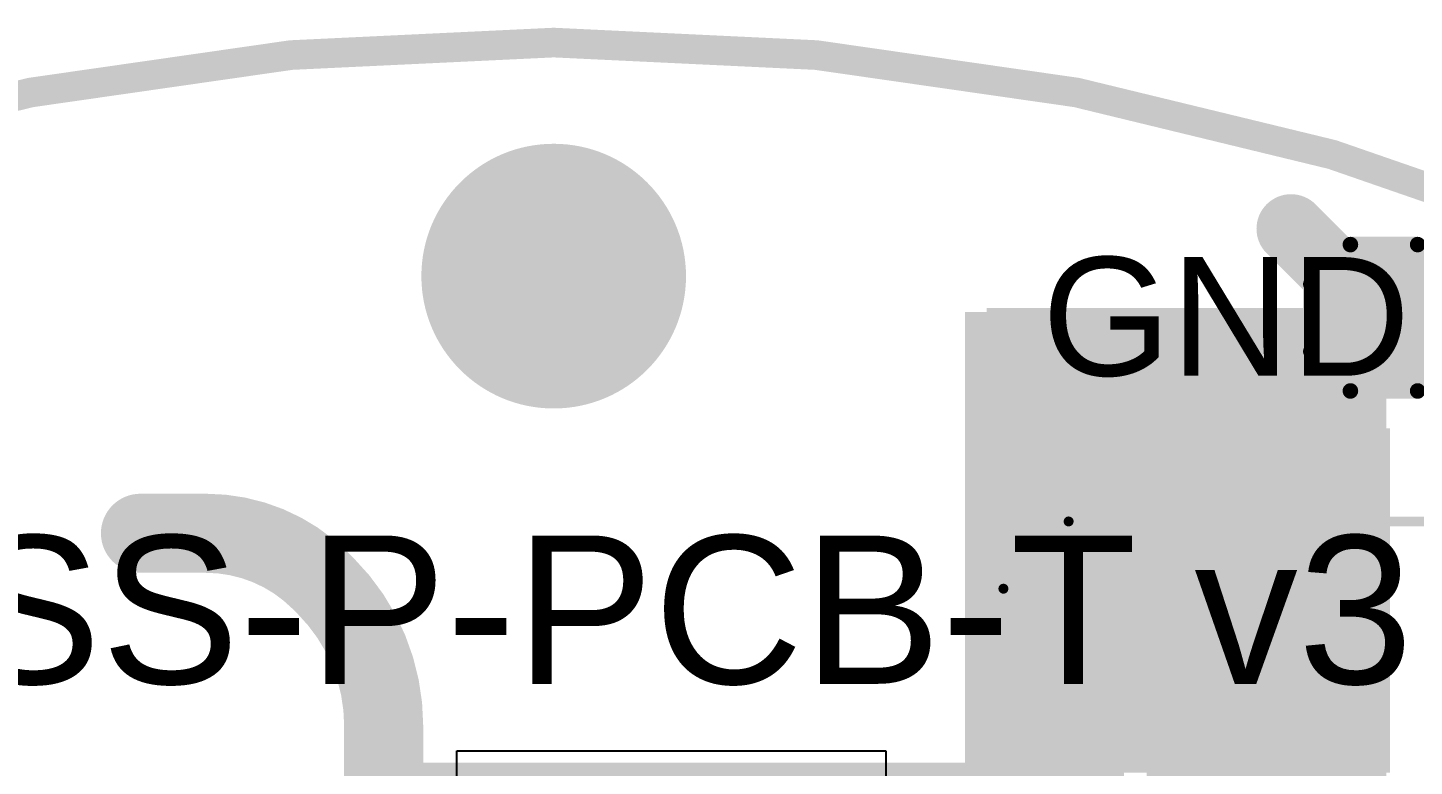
# Model space of a CAD drawing. Header units: millimetres. Extents: x -35.7 to 35.7, y -3.2 to 68.2.
# Drawn here: x -6.76 to 11.06, y 58.7 to 68.19 of the extents above; entities that cross this region are included whole.
import ezdxf

# ---------------------------------------------------------------- set-up
doc = ezdxf.new("R2010")
doc.units = ezdxf.units.MM
for name, color, linetype in [('BottomLayer', 5, 'Continuous'), ('BottomPaste', 16, 'Continuous'), ('BottomSolder', 6, 'Continuous'), ('Mechanical2', 216, 'Continuous'), ('MultiLayer', 9, 'Continuous'), ('PadHoleLayer', 156, 'Continuous'), ('TopLayer', 1, 'Continuous'), ('TopOverlay', 2, 'Continuous'), ('TopPaste', 8, 'Continuous'), ('TopSolder', 216, 'Continuous'), ('ViaHoleLayer', 16, 'Continuous')]:
    doc.layers.add(name, color=color, linetype=linetype)
doc.styles.add('Arial', font='', dxfattribs={"height": 0.2})
doc.styles.get('Arial').set_extended_font_data('Arial')

# ---------------------------------------------------------------- blocks, each defined once
blk = doc.blocks.new('PNLS5020_330_B_59')
at = {"layer": 'BottomLayer'}
for points in [[(-0.75, -2.5), (-2.95, -2.5), (-2.95, 2.5), (-0.75, 2.5)], [(2.95, -2.5), (0.75, -2.5), (0.75, 2.5), (2.95, 2.5)]]:
    blk.add_hatch(color=5, dxfattribs=at).paths.add_polyline_path(points)
at = {"layer": 'BottomPaste'}
for points in [[(-0.75, -2.5), (-2.95, -2.5), (-2.95, 2.5), (-0.75, 2.5)], [(2.95, -2.5), (0.75, -2.5), (0.75, 2.5), (2.95, 2.5)]]:
    blk.add_hatch(color=16, dxfattribs=at).paths.add_polyline_path(points)
at = {"layer": 'BottomSolder'}
for points in [[(-0.695, -2.555), (-3.005, -2.555), (-3.005, 2.555), (-0.695, 2.555)], [(3.005, -2.555), (0.695, -2.555), (0.695, 2.555), (3.005, 2.555)]]:
    blk.add_hatch(color=6, dxfattribs=at).paths.add_polyline_path(points)
blk = doc.blocks.new('SLF12575T_221M1R3_PF_137')
at = {"layer": 'TopLayer'}
for points in [[(-6.85, 1.6), (-4.25, 1.6), (-4.25, -1.6), (-6.85, -1.6)], [(4.25, 1.6), (6.85, 1.6), (6.85, -1.6), (4.25, -1.6)]]:
    blk.add_hatch(color=1, dxfattribs=at).paths.add_polyline_path(points)
at = {"layer": 'TopPaste'}
for points in [[(-6.85, 1.6), (-4.25, 1.6), (-4.25, -1.6), (-6.85, -1.6)], [(4.25, 1.6), (6.85, 1.6), (6.85, -1.6), (4.25, -1.6)]]:
    blk.add_hatch(color=8, dxfattribs=at).paths.add_polyline_path(points)
at = {"layer": 'TopSolder'}
for points in [[(-6.952, 1.702), (-4.148, 1.702), (-4.148, -1.702), (-6.952, -1.702)], [(4.148, 1.702), (6.952, 1.702), (6.952, -1.702), (4.148, -1.702)]]:
    blk.add_hatch(color=216, dxfattribs=at).paths.add_polyline_path(points)
at = {"layer": 'TopOverlay', "const_width": 0.127}
for points in [[(-4.775, 6.325), (-4.775, 4.826)], [(5.512, 6.325), (-4.775, 6.325)], [(6.35, 5.461), (6.35, 2.057)], [(-6.299, 4.826), (-6.299, 2.057)], [(-4.775, 4.826), (-6.299, 4.826)], [(-6.35, -2.057), (-6.35, -5.461)], [(6.35, -2.057), (6.35, -5.461)], [(5.512, -6.325), (-5.512, -6.325)]]:
    blk.add_lwpolyline(points, dxfattribs=at)
at = {"layer": 'TopOverlay'}
for points, const_width in [([(-4.807, 6.325, 1), (-4.743, 6.325, 1)], 0.0635), ([(-4.807, 6.325, 1), (-4.743, 6.325, 1)], 0.0635), ([(5.48, 6.325, 1), (5.544, 6.325, 1)], 0.0635), ([(5.48, 6.325, 1), (5.544, 6.325, 1)], 0.0635), ([(6.318, 5.461, 1), (6.382, 5.461, 1)], 0.0635), ([(6.318, 5.461, 1), (6.382, 5.461, 1)], 0.0635), ([(-6.331, 4.826, 1), (-6.267, 4.826, 1)], 0.0635), ([(-6.331, 4.826, 1), (-6.267, 4.826, 1)], 0.0635), ([(-4.807, 4.826, 1), (-4.743, 4.826, 1)], 0.0635), ([(-4.807, 4.826, 1), (-4.743, 4.826, 1)], 0.0635), ([(-6.331, 2.057, 1), (-6.267, 2.057, 1)], 0.0635), ([(6.318, 2.057, 1), (6.382, 2.057, 1)], 0.0635), ([(-7.056, 1.549, 1), (-7.475, 1.549, 1)], 0.254), ([(-7.539, 1.549, 1), (-7.412, 1.549, 1)], 0.127), ([(-7.12, 1.549, 1), (-6.993, 1.549, 1)], 0.127), ([(-6.382, -2.057, 1), (-6.318, -2.057, 1)], 0.0635), ([(6.318, -2.057, 1), (6.382, -2.057, 1)], 0.0635), ([(-6.382, -5.461, 1), (-6.318, -5.461, 1)], 0.0635), ([(-6.382, -5.461, 1), (-6.318, -5.461, 1)], 0.0635), ([(6.318, -5.461, 1), (6.382, -5.461, 1)], 0.0635), ([(6.318, -5.461, 1), (6.382, -5.461, 1)], 0.0635), ([(-5.544, -6.325, 1), (-5.48, -6.325, 1)], 0.0635), ([(-5.544, -6.325, 1), (-5.48, -6.325, 1)], 0.0635), ([(5.48, -6.325, 1), (5.544, -6.325, 1)], 0.0635), ([(5.48, -6.325, 1), (5.544, -6.325, 1)], 0.0635)]:
    blk.add_lwpolyline(points, format="xyb", close=True, dxfattribs=dict(at, const_width=const_width))
at = {"layer": 'TopOverlay', "const_width": 0.127}
for points in [[(5.512, 6.325, -0.414214), (6.35, 5.461)], [(-5.512, -6.325, -0.414214), (-6.35, -5.461)], [(6.35, -5.461, -0.414214), (5.512, -6.325)]]:
    blk.add_lwpolyline(points, format="xyb", dxfattribs=at)
blk = doc.blocks.new('TEST_POINT_142')
at = {"layer": 'TopLayer'}
blk.add_hatch(color=1, dxfattribs=at).paths.add_polyline_path([(0.381, 0.762), (-0.381, 0.762), (-0.762, 0.381), (-0.762, -0.381), (-0.381, -0.762), (0.381, -0.762), (0.762, -0.381), (0.762, 0.381)])
at = {"layer": 'TopPaste'}
blk.add_hatch(color=8, dxfattribs=at).paths.add_polyline_path([(0.381, 0.762), (-0.381, 0.762), (-0.762, 0.381), (-0.762, -0.381), (-0.381, -0.762), (0.381, -0.762), (0.762, -0.381), (0.762, 0.381)])
at = {"layer": 'TopSolder'}
blk.add_hatch(color=216, dxfattribs=at).paths.add_polyline_path([(0.432, 0.864), (-0.432, 0.864), (-0.864, 0.432), (-0.864, -0.432), (-0.432, -0.864), (0.432, -0.864), (0.864, -0.432), (0.864, 0.432)])
at = {"layer": 'TopOverlay', "const_width": 0.2}
for points in [[(-0.432, 0.94), (-0.94, 0.432)], [(-0.432, 0.94), (0.432, 0.94)], [(-0.432, 0.94), (0.432, 0.94)], [(0.432, 0.94), (0.94, 0.432)], [(-0.94, 0.432), (-0.94, -0.432)], [(0.94, 0.432), (0.94, -0.432)], [(-0.94, -0.432), (-0.432, -0.94)], [(0.94, -0.432), (0.432, -0.94)], [(-0.432, -0.94), (0.432, -0.94)], [(-0.432, -0.94), (0.432, -0.94)]]:
    blk.add_lwpolyline(points, dxfattribs=at)
at = {"layer": 'TopOverlay', "const_width": 0.1}
for points in [[(-0.482, 0.94, 1), (-0.382, 0.94, 1)], [(-0.482, 0.94, 1), (-0.382, 0.94, 1)], [(-0.482, 0.94, 1), (-0.382, 0.94, 1)], [(0.382, 0.94, 1), (0.482, 0.94, 1)], [(0.382, 0.94, 1), (0.482, 0.94, 1)], [(0.382, 0.94, 1), (0.482, 0.94, 1)], [(-0.99, 0.432, 1), (-0.89, 0.432, 1)], [(-0.99, 0.432, 1), (-0.89, 0.432, 1)], [(0.89, 0.432, 1), (0.99, 0.432, 1)], [(0.89, 0.432, 1), (0.99, 0.432, 1)], [(-0.99, -0.432, 1), (-0.89, -0.432, 1)], [(-0.99, -0.432, 1), (-0.89, -0.432, 1)], [(0.89, -0.432, 1), (0.99, -0.432, 1)], [(0.89, -0.432, 1), (0.99, -0.432, 1)], [(-0.482, -0.94, 1), (-0.382, -0.94, 1)], [(-0.482, -0.94, 1), (-0.382, -0.94, 1)], [(-0.482, -0.94, 1), (-0.382, -0.94, 1)], [(0.382, -0.94, 1), (0.482, -0.94, 1)], [(0.382, -0.94, 1), (0.482, -0.94, 1)], [(0.382, -0.94, 1), (0.482, -0.94, 1)]]:
    blk.add_lwpolyline(points, format="xyb", close=True, dxfattribs=at)

msp = doc.modelspace()

# ---------------------------------------------------------------- hatches: boundary and pattern name
at = {"layer": 'BottomLayer'}
h = msp.add_hatch(color=5, dxfattribs=at)
edge = h.paths.add_edge_path()
edge.add_arc((0, 65), 1.5, 0, 360)
h = msp.add_hatch(color=5, dxfattribs=at)
edge = h.paths.add_edge_path()
edge.add_arc((9.474, 65.608), 0.3, 0, 360)
for points in [[(5.563, 58.953), (8.433, 58.953), (8.433, 64.592), (5.563, 64.592)], [(7.62, 55.194), (10.698, 55.194), (10.698, 64.592), (7.62, 64.592)], [(-1.829, 56.845), (7.328, 56.845), (7.328, 58.75), (-1.829, 58.75)]]:
    msp.add_hatch(color=5, dxfattribs=at).paths.add_polyline_path(points)
h = msp.add_hatch(color=5, dxfattribs=at)
edge = h.paths.add_edge_path()
edge.add_arc((5.944, 64.197), 0.3, 0, 360)
h = msp.add_hatch(color=5, dxfattribs=at)
edge = h.paths.add_edge_path()
edge.add_arc((6.604, 64.197), 0.3, 0, 360)
h = msp.add_hatch(color=5, dxfattribs=at)
edge = h.paths.add_edge_path()
edge.add_arc((5.944, 63.579), 0.3, 0, 360)
h = msp.add_hatch(color=5, dxfattribs=at)
edge = h.paths.add_edge_path()
edge.add_arc((6.604, 63.579), 0.3, 0, 360)
h = msp.add_hatch(color=5, dxfattribs=at)
edge = h.paths.add_edge_path()
edge.add_arc((5.944, 62.962), 0.3, 0, 360)
h = msp.add_hatch(color=5, dxfattribs=at)
edge = h.paths.add_edge_path()
edge.add_arc((6.604, 62.962), 0.3, 0, 360)
h = msp.add_hatch(color=5, dxfattribs=at)
edge = h.paths.add_edge_path()
edge.add_arc((7.264, 62.962), 0.3, 0, 360)
h = msp.add_hatch(color=5, dxfattribs=at)
edge = h.paths.add_edge_path()
edge.add_arc((5.944, 62.345), 0.3, 0, 360)
h = msp.add_hatch(color=5, dxfattribs=at)
edge = h.paths.add_edge_path()
edge.add_arc((6.604, 62.345), 0.3, 0, 360)
h = msp.add_hatch(color=5, dxfattribs=at)
edge = h.paths.add_edge_path()
edge.add_arc((7.264, 62.345), 0.3, 0, 360)
h = msp.add_hatch(color=5, dxfattribs=at)
edge = h.paths.add_edge_path()
edge.add_arc((-5.309, 61.697), 0.3, 0, 360)
h = msp.add_hatch(color=5, dxfattribs=at)
edge = h.paths.add_edge_path()
edge.add_arc((5.944, 61.727), 0.3, 0, 360)
h = msp.add_hatch(color=5, dxfattribs=at)
edge = h.paths.add_edge_path()
edge.add_arc((6.604, 61.727), 0.3, 0, 360)
h = msp.add_hatch(color=5, dxfattribs=at)
edge = h.paths.add_edge_path()
edge.add_arc((7.264, 61.727), 0.3, 0, 360)
h = msp.add_hatch(color=5, dxfattribs=at)
edge = h.paths.add_edge_path()
edge.add_arc((5.944, 61.11), 0.3, 0, 360)
h = msp.add_hatch(color=5, dxfattribs=at)
edge = h.paths.add_edge_path()
edge.add_arc((6.604, 61.11), 0.3, 0, 360)
h = msp.add_hatch(color=5, dxfattribs=at)
edge = h.paths.add_edge_path()
edge.add_arc((7.264, 61.11), 0.3, 0, 360)
h = msp.add_hatch(color=5, dxfattribs=at)
edge = h.paths.add_edge_path()
edge.add_arc((5.944, 60.493), 0.3, 0, 360)
h = msp.add_hatch(color=5, dxfattribs=at)
edge = h.paths.add_edge_path()
edge.add_arc((6.604, 60.493), 0.3, 0, 360)
h = msp.add_hatch(color=5, dxfattribs=at)
edge = h.paths.add_edge_path()
edge.add_arc((7.264, 60.493), 0.3, 0, 360)
h = msp.add_hatch(color=5, dxfattribs=at)
edge = h.paths.add_edge_path()
edge.add_arc((5.944, 59.875), 0.3, 0, 360)
h = msp.add_hatch(color=5, dxfattribs=at)
edge = h.paths.add_edge_path()
edge.add_arc((6.604, 59.875), 0.3, 0, 360)
h = msp.add_hatch(color=5, dxfattribs=at)
edge = h.paths.add_edge_path()
edge.add_arc((7.264, 59.875), 0.3, 0, 360)
h = msp.add_hatch(color=5, dxfattribs=at)
edge = h.paths.add_edge_path()
edge.add_arc((7.882, 59.875), 0.3, 0, 360)
h = msp.add_hatch(color=5, dxfattribs=at)
edge = h.paths.add_edge_path()
edge.add_arc((8.499, 59.875), 0.3, 0, 360)
h = msp.add_hatch(color=5, dxfattribs=at)
edge = h.paths.add_edge_path()
edge.add_arc((9.116, 59.875), 0.3, 0, 360)
h = msp.add_hatch(color=5, dxfattribs=at)
edge = h.paths.add_edge_path()
edge.add_arc((9.734, 59.875), 0.3, 0, 360)
h = msp.add_hatch(color=5, dxfattribs=at)
edge = h.paths.add_edge_path()
edge.add_arc((10.351, 59.875), 0.3, 0, 360)
h = msp.add_hatch(color=5, dxfattribs=at)
edge = h.paths.add_edge_path()
edge.add_arc((5.944, 59.258), 0.3, 0, 360)
h = msp.add_hatch(color=5, dxfattribs=at)
edge = h.paths.add_edge_path()
edge.add_arc((6.604, 59.258), 0.3, 0, 360)
h = msp.add_hatch(color=5, dxfattribs=at)
edge = h.paths.add_edge_path()
edge.add_arc((7.264, 59.258), 0.3, 0, 360)
h = msp.add_hatch(color=5, dxfattribs=at)
edge = h.paths.add_edge_path()
edge.add_arc((7.882, 59.258), 0.3, 0, 360)
h = msp.add_hatch(color=5, dxfattribs=at)
edge = h.paths.add_edge_path()
edge.add_arc((8.499, 59.258), 0.3, 0, 360)
h = msp.add_hatch(color=5, dxfattribs=at)
edge = h.paths.add_edge_path()
edge.add_arc((9.116, 59.258), 0.3, 0, 360)
h = msp.add_hatch(color=5, dxfattribs=at)
edge = h.paths.add_edge_path()
edge.add_arc((9.734, 59.258), 0.3, 0, 360)
h = msp.add_hatch(color=5, dxfattribs=at)
edge = h.paths.add_edge_path()
edge.add_arc((10.351, 59.258), 0.3, 0, 360)
at = {"layer": 'BottomSolder'}
h = msp.add_hatch(color=6, dxfattribs=at)
edge = h.paths.add_edge_path()
edge.add_arc((0, 65), 1.602, 0, 360)
h = msp.add_hatch(color=6, dxfattribs=at)
edge = h.paths.add_edge_path()
edge.add_arc((9.474, 65.608), 0.15, 0, 360)
h = msp.add_hatch(color=6, dxfattribs=at)
edge = h.paths.add_edge_path()
edge.add_arc((5.944, 64.197), 0.15, 0, 360)
h = msp.add_hatch(color=6, dxfattribs=at)
edge = h.paths.add_edge_path()
edge.add_arc((6.604, 64.197), 0.15, 0, 360)
h = msp.add_hatch(color=6, dxfattribs=at)
edge = h.paths.add_edge_path()
edge.add_arc((5.944, 63.579), 0.15, 0, 360)
h = msp.add_hatch(color=6, dxfattribs=at)
edge = h.paths.add_edge_path()
edge.add_arc((6.604, 63.579), 0.15, 0, 360)
h = msp.add_hatch(color=6, dxfattribs=at)
edge = h.paths.add_edge_path()
edge.add_arc((5.944, 62.962), 0.15, 0, 360)
h = msp.add_hatch(color=6, dxfattribs=at)
edge = h.paths.add_edge_path()
edge.add_arc((6.604, 62.962), 0.15, 0, 360)
h = msp.add_hatch(color=6, dxfattribs=at)
edge = h.paths.add_edge_path()
edge.add_arc((7.264, 62.962), 0.15, 0, 360)
h = msp.add_hatch(color=6, dxfattribs=at)
edge = h.paths.add_edge_path()
edge.add_arc((5.944, 62.345), 0.15, 0, 360)
h = msp.add_hatch(color=6, dxfattribs=at)
edge = h.paths.add_edge_path()
edge.add_arc((6.604, 62.345), 0.15, 0, 360)
h = msp.add_hatch(color=6, dxfattribs=at)
edge = h.paths.add_edge_path()
edge.add_arc((7.264, 62.345), 0.15, 0, 360)
h = msp.add_hatch(color=6, dxfattribs=at)
edge = h.paths.add_edge_path()
edge.add_arc((-5.309, 61.697), 0.15, 0, 360)
h = msp.add_hatch(color=6, dxfattribs=at)
edge = h.paths.add_edge_path()
edge.add_arc((5.944, 61.727), 0.15, 0, 360)
h = msp.add_hatch(color=6, dxfattribs=at)
edge = h.paths.add_edge_path()
edge.add_arc((6.604, 61.727), 0.15, 0, 360)
h = msp.add_hatch(color=6, dxfattribs=at)
edge = h.paths.add_edge_path()
edge.add_arc((7.264, 61.727), 0.15, 0, 360)
h = msp.add_hatch(color=6, dxfattribs=at)
edge = h.paths.add_edge_path()
edge.add_arc((5.944, 61.11), 0.15, 0, 360)
h = msp.add_hatch(color=6, dxfattribs=at)
edge = h.paths.add_edge_path()
edge.add_arc((6.604, 61.11), 0.15, 0, 360)
h = msp.add_hatch(color=6, dxfattribs=at)
edge = h.paths.add_edge_path()
edge.add_arc((7.264, 61.11), 0.15, 0, 360)
h = msp.add_hatch(color=6, dxfattribs=at)
edge = h.paths.add_edge_path()
edge.add_arc((5.944, 60.493), 0.15, 0, 360)
h = msp.add_hatch(color=6, dxfattribs=at)
edge = h.paths.add_edge_path()
edge.add_arc((6.604, 60.493), 0.15, 0, 360)
h = msp.add_hatch(color=6, dxfattribs=at)
edge = h.paths.add_edge_path()
edge.add_arc((7.264, 60.493), 0.15, 0, 360)
h = msp.add_hatch(color=6, dxfattribs=at)
edge = h.paths.add_edge_path()
edge.add_arc((5.944, 59.875), 0.15, 0, 360)
h = msp.add_hatch(color=6, dxfattribs=at)
edge = h.paths.add_edge_path()
edge.add_arc((6.604, 59.875), 0.15, 0, 360)
h = msp.add_hatch(color=6, dxfattribs=at)
edge = h.paths.add_edge_path()
edge.add_arc((7.264, 59.875), 0.15, 0, 360)
h = msp.add_hatch(color=6, dxfattribs=at)
edge = h.paths.add_edge_path()
edge.add_arc((7.882, 59.875), 0.15, 0, 360)
h = msp.add_hatch(color=6, dxfattribs=at)
edge = h.paths.add_edge_path()
edge.add_arc((8.499, 59.875), 0.15, 0, 360)
h = msp.add_hatch(color=6, dxfattribs=at)
edge = h.paths.add_edge_path()
edge.add_arc((9.116, 59.875), 0.15, 0, 360)
h = msp.add_hatch(color=6, dxfattribs=at)
edge = h.paths.add_edge_path()
edge.add_arc((9.734, 59.875), 0.15, 0, 360)
h = msp.add_hatch(color=6, dxfattribs=at)
edge = h.paths.add_edge_path()
edge.add_arc((10.351, 59.875), 0.15, 0, 360)
h = msp.add_hatch(color=6, dxfattribs=at)
edge = h.paths.add_edge_path()
edge.add_arc((5.944, 59.258), 0.15, 0, 360)
h = msp.add_hatch(color=6, dxfattribs=at)
edge = h.paths.add_edge_path()
edge.add_arc((6.604, 59.258), 0.15, 0, 360)
h = msp.add_hatch(color=6, dxfattribs=at)
edge = h.paths.add_edge_path()
edge.add_arc((7.264, 59.258), 0.15, 0, 360)
h = msp.add_hatch(color=6, dxfattribs=at)
edge = h.paths.add_edge_path()
edge.add_arc((7.882, 59.258), 0.15, 0, 360)
h = msp.add_hatch(color=6, dxfattribs=at)
edge = h.paths.add_edge_path()
edge.add_arc((8.499, 59.258), 0.15, 0, 360)
h = msp.add_hatch(color=6, dxfattribs=at)
edge = h.paths.add_edge_path()
edge.add_arc((9.116, 59.258), 0.15, 0, 360)
h = msp.add_hatch(color=6, dxfattribs=at)
edge = h.paths.add_edge_path()
edge.add_arc((9.734, 59.258), 0.15, 0, 360)
h = msp.add_hatch(color=6, dxfattribs=at)
edge = h.paths.add_edge_path()
edge.add_arc((10.351, 59.258), 0.15, 0, 360)
at = {"layer": 'MultiLayer'}
h = msp.add_hatch(color=9, dxfattribs=at)
edge = h.paths.add_edge_path()
edge.add_arc((0, 65), 1.5, 0, 360)
at = {"layer": 'PadHoleLayer'}
h = msp.add_hatch(color=156, dxfattribs=at)
edge = h.paths.add_edge_path()
edge.add_arc((0, 65), 1.7, 0, 360)
at = {"layer": 'TopLayer'}
h = msp.add_hatch(color=1, dxfattribs=at)
edge = h.paths.add_edge_path()
edge.add_arc((0, 65), 1.5, 0, 360)
h = msp.add_hatch(color=1, dxfattribs=at)
edge = h.paths.add_edge_path()
edge.add_arc((9.474, 65.608), 0.3, 0, 360)
for points in [[(5.283, 58.623), (8.788, 58.623), (8.788, 64.541), (5.283, 64.541)], [(10.744, 58.623), (10.744, 63.043), (6.147, 63.043), (6.147, 58.623)]]:
    msp.add_hatch(color=1, dxfattribs=at).paths.add_polyline_path(points)
h = msp.add_hatch(color=1, dxfattribs=at)
edge = h.paths.add_edge_path()
edge.add_arc((5.944, 64.197), 0.3, 0, 360)
h = msp.add_hatch(color=1, dxfattribs=at)
edge = h.paths.add_edge_path()
edge.add_arc((6.604, 64.197), 0.3, 0, 360)
h = msp.add_hatch(color=1, dxfattribs=at)
edge = h.paths.add_edge_path()
edge.add_arc((5.944, 63.579), 0.3, 0, 360)
h = msp.add_hatch(color=1, dxfattribs=at)
edge = h.paths.add_edge_path()
edge.add_arc((6.604, 63.579), 0.3, 0, 360)
h = msp.add_hatch(color=1, dxfattribs=at)
edge = h.paths.add_edge_path()
edge.add_arc((5.944, 62.962), 0.3, 0, 360)
h = msp.add_hatch(color=1, dxfattribs=at)
edge = h.paths.add_edge_path()
edge.add_arc((6.604, 62.962), 0.3, 0, 360)
h = msp.add_hatch(color=1, dxfattribs=at)
edge = h.paths.add_edge_path()
edge.add_arc((7.264, 62.962), 0.3, 0, 360)
h = msp.add_hatch(color=1, dxfattribs=at)
edge = h.paths.add_edge_path()
edge.add_arc((5.944, 62.345), 0.3, 0, 360)
h = msp.add_hatch(color=1, dxfattribs=at)
edge = h.paths.add_edge_path()
edge.add_arc((6.604, 62.345), 0.3, 0, 360)
h = msp.add_hatch(color=1, dxfattribs=at)
edge = h.paths.add_edge_path()
edge.add_arc((7.264, 62.345), 0.3, 0, 360)
h = msp.add_hatch(color=1, dxfattribs=at)
edge = h.paths.add_edge_path()
edge.add_arc((-5.309, 61.697), 0.3, 0, 360)
h = msp.add_hatch(color=1, dxfattribs=at)
edge = h.paths.add_edge_path()
edge.add_arc((5.944, 61.727), 0.3, 0, 360)
h = msp.add_hatch(color=1, dxfattribs=at)
edge = h.paths.add_edge_path()
edge.add_arc((6.604, 61.727), 0.3, 0, 360)
h = msp.add_hatch(color=1, dxfattribs=at)
edge = h.paths.add_edge_path()
edge.add_arc((7.264, 61.727), 0.3, 0, 360)
h = msp.add_hatch(color=1, dxfattribs=at)
edge = h.paths.add_edge_path()
edge.add_arc((5.944, 61.11), 0.3, 0, 360)
h = msp.add_hatch(color=1, dxfattribs=at)
edge = h.paths.add_edge_path()
edge.add_arc((6.604, 61.11), 0.3, 0, 360)
h = msp.add_hatch(color=1, dxfattribs=at)
edge = h.paths.add_edge_path()
edge.add_arc((7.264, 61.11), 0.3, 0, 360)
h = msp.add_hatch(color=1, dxfattribs=at)
edge = h.paths.add_edge_path()
edge.add_arc((5.944, 60.493), 0.3, 0, 360)
h = msp.add_hatch(color=1, dxfattribs=at)
edge = h.paths.add_edge_path()
edge.add_arc((6.604, 60.493), 0.3, 0, 360)
h = msp.add_hatch(color=1, dxfattribs=at)
edge = h.paths.add_edge_path()
edge.add_arc((7.264, 60.493), 0.3, 0, 360)
h = msp.add_hatch(color=1, dxfattribs=at)
edge = h.paths.add_edge_path()
edge.add_arc((5.944, 59.875), 0.3, 0, 360)
h = msp.add_hatch(color=1, dxfattribs=at)
edge = h.paths.add_edge_path()
edge.add_arc((6.604, 59.875), 0.3, 0, 360)
h = msp.add_hatch(color=1, dxfattribs=at)
edge = h.paths.add_edge_path()
edge.add_arc((7.264, 59.875), 0.3, 0, 360)
h = msp.add_hatch(color=1, dxfattribs=at)
edge = h.paths.add_edge_path()
edge.add_arc((7.882, 59.875), 0.3, 0, 360)
h = msp.add_hatch(color=1, dxfattribs=at)
edge = h.paths.add_edge_path()
edge.add_arc((8.499, 59.875), 0.3, 0, 360)
h = msp.add_hatch(color=1, dxfattribs=at)
edge = h.paths.add_edge_path()
edge.add_arc((9.116, 59.875), 0.3, 0, 360)
h = msp.add_hatch(color=1, dxfattribs=at)
edge = h.paths.add_edge_path()
edge.add_arc((9.734, 59.875), 0.3, 0, 360)
h = msp.add_hatch(color=1, dxfattribs=at)
edge = h.paths.add_edge_path()
edge.add_arc((10.351, 59.875), 0.3, 0, 360)
h = msp.add_hatch(color=1, dxfattribs=at)
edge = h.paths.add_edge_path()
edge.add_arc((5.944, 59.258), 0.3, 0, 360)
h = msp.add_hatch(color=1, dxfattribs=at)
edge = h.paths.add_edge_path()
edge.add_arc((6.604, 59.258), 0.3, 0, 360)
h = msp.add_hatch(color=1, dxfattribs=at)
edge = h.paths.add_edge_path()
edge.add_arc((7.264, 59.258), 0.3, 0, 360)
h = msp.add_hatch(color=1, dxfattribs=at)
edge = h.paths.add_edge_path()
edge.add_arc((7.882, 59.258), 0.3, 0, 360)
h = msp.add_hatch(color=1, dxfattribs=at)
edge = h.paths.add_edge_path()
edge.add_arc((8.499, 59.258), 0.3, 0, 360)
h = msp.add_hatch(color=1, dxfattribs=at)
edge = h.paths.add_edge_path()
edge.add_arc((9.116, 59.258), 0.3, 0, 360)
h = msp.add_hatch(color=1, dxfattribs=at)
edge = h.paths.add_edge_path()
edge.add_arc((9.734, 59.258), 0.3, 0, 360)
h = msp.add_hatch(color=1, dxfattribs=at)
edge = h.paths.add_edge_path()
edge.add_arc((10.351, 59.258), 0.3, 0, 360)
at = {"layer": 'TopSolder'}
h = msp.add_hatch(color=216, dxfattribs=at)
edge = h.paths.add_edge_path()
edge.add_arc((0, 65), 1.602, 0, 360)
h = msp.add_hatch(color=216, dxfattribs=at)
edge = h.paths.add_edge_path()
edge.add_arc((9.474, 65.608), 0.15, 0, 360)
h = msp.add_hatch(color=216, dxfattribs=at)
edge = h.paths.add_edge_path()
edge.add_arc((5.944, 64.197), 0.15, 0, 360)
h = msp.add_hatch(color=216, dxfattribs=at)
edge = h.paths.add_edge_path()
edge.add_arc((6.604, 64.197), 0.15, 0, 360)
h = msp.add_hatch(color=216, dxfattribs=at)
edge = h.paths.add_edge_path()
edge.add_arc((5.944, 63.579), 0.15, 0, 360)
h = msp.add_hatch(color=216, dxfattribs=at)
edge = h.paths.add_edge_path()
edge.add_arc((6.604, 63.579), 0.15, 0, 360)
h = msp.add_hatch(color=216, dxfattribs=at)
edge = h.paths.add_edge_path()
edge.add_arc((5.944, 62.962), 0.15, 0, 360)
h = msp.add_hatch(color=216, dxfattribs=at)
edge = h.paths.add_edge_path()
edge.add_arc((6.604, 62.962), 0.15, 0, 360)
h = msp.add_hatch(color=216, dxfattribs=at)
edge = h.paths.add_edge_path()
edge.add_arc((7.264, 62.962), 0.15, 0, 360)
h = msp.add_hatch(color=216, dxfattribs=at)
edge = h.paths.add_edge_path()
edge.add_arc((5.944, 62.345), 0.15, 0, 360)
h = msp.add_hatch(color=216, dxfattribs=at)
edge = h.paths.add_edge_path()
edge.add_arc((6.604, 62.345), 0.15, 0, 360)
h = msp.add_hatch(color=216, dxfattribs=at)
edge = h.paths.add_edge_path()
edge.add_arc((7.264, 62.345), 0.15, 0, 360)
h = msp.add_hatch(color=216, dxfattribs=at)
edge = h.paths.add_edge_path()
edge.add_arc((-5.309, 61.697), 0.15, 0, 360)
h = msp.add_hatch(color=216, dxfattribs=at)
edge = h.paths.add_edge_path()
edge.add_arc((5.944, 61.727), 0.15, 0, 360)
h = msp.add_hatch(color=216, dxfattribs=at)
edge = h.paths.add_edge_path()
edge.add_arc((6.604, 61.727), 0.15, 0, 360)
h = msp.add_hatch(color=216, dxfattribs=at)
edge = h.paths.add_edge_path()
edge.add_arc((7.264, 61.727), 0.15, 0, 360)
h = msp.add_hatch(color=216, dxfattribs=at)
edge = h.paths.add_edge_path()
edge.add_arc((5.944, 61.11), 0.15, 0, 360)
h = msp.add_hatch(color=216, dxfattribs=at)
edge = h.paths.add_edge_path()
edge.add_arc((6.604, 61.11), 0.15, 0, 360)
h = msp.add_hatch(color=216, dxfattribs=at)
edge = h.paths.add_edge_path()
edge.add_arc((7.264, 61.11), 0.15, 0, 360)
h = msp.add_hatch(color=216, dxfattribs=at)
edge = h.paths.add_edge_path()
edge.add_arc((5.944, 60.493), 0.15, 0, 360)
h = msp.add_hatch(color=216, dxfattribs=at)
edge = h.paths.add_edge_path()
edge.add_arc((6.604, 60.493), 0.15, 0, 360)
h = msp.add_hatch(color=216, dxfattribs=at)
edge = h.paths.add_edge_path()
edge.add_arc((7.264, 60.493), 0.15, 0, 360)
h = msp.add_hatch(color=216, dxfattribs=at)
edge = h.paths.add_edge_path()
edge.add_arc((5.944, 59.875), 0.15, 0, 360)
h = msp.add_hatch(color=216, dxfattribs=at)
edge = h.paths.add_edge_path()
edge.add_arc((6.604, 59.875), 0.15, 0, 360)
h = msp.add_hatch(color=216, dxfattribs=at)
edge = h.paths.add_edge_path()
edge.add_arc((7.264, 59.875), 0.15, 0, 360)
h = msp.add_hatch(color=216, dxfattribs=at)
edge = h.paths.add_edge_path()
edge.add_arc((7.882, 59.875), 0.15, 0, 360)
h = msp.add_hatch(color=216, dxfattribs=at)
edge = h.paths.add_edge_path()
edge.add_arc((8.499, 59.875), 0.15, 0, 360)
h = msp.add_hatch(color=216, dxfattribs=at)
edge = h.paths.add_edge_path()
edge.add_arc((9.116, 59.875), 0.15, 0, 360)
h = msp.add_hatch(color=216, dxfattribs=at)
edge = h.paths.add_edge_path()
edge.add_arc((9.734, 59.875), 0.15, 0, 360)
h = msp.add_hatch(color=216, dxfattribs=at)
edge = h.paths.add_edge_path()
edge.add_arc((10.351, 59.875), 0.15, 0, 360)
h = msp.add_hatch(color=216, dxfattribs=at)
edge = h.paths.add_edge_path()
edge.add_arc((5.944, 59.258), 0.15, 0, 360)
h = msp.add_hatch(color=216, dxfattribs=at)
edge = h.paths.add_edge_path()
edge.add_arc((6.604, 59.258), 0.15, 0, 360)
h = msp.add_hatch(color=216, dxfattribs=at)
edge = h.paths.add_edge_path()
edge.add_arc((7.264, 59.258), 0.15, 0, 360)
h = msp.add_hatch(color=216, dxfattribs=at)
edge = h.paths.add_edge_path()
edge.add_arc((7.882, 59.258), 0.15, 0, 360)
h = msp.add_hatch(color=216, dxfattribs=at)
edge = h.paths.add_edge_path()
edge.add_arc((8.499, 59.258), 0.15, 0, 360)
h = msp.add_hatch(color=216, dxfattribs=at)
edge = h.paths.add_edge_path()
edge.add_arc((9.116, 59.258), 0.15, 0, 360)
h = msp.add_hatch(color=216, dxfattribs=at)
edge = h.paths.add_edge_path()
edge.add_arc((9.734, 59.258), 0.15, 0, 360)
h = msp.add_hatch(color=216, dxfattribs=at)
edge = h.paths.add_edge_path()
edge.add_arc((10.351, 59.258), 0.15, 0, 360)
at = {"layer": 'ViaHoleLayer'}
h = msp.add_hatch(color=16, dxfattribs=at)
edge = h.paths.add_edge_path()
edge.add_arc((9.474, 65.608), 0.15, 0, 360)
h = msp.add_hatch(color=16, dxfattribs=at)
edge = h.paths.add_edge_path()
edge.add_arc((5.944, 64.197), 0.15, 0, 360)
h = msp.add_hatch(color=16, dxfattribs=at)
edge = h.paths.add_edge_path()
edge.add_arc((6.604, 64.197), 0.15, 0, 360)
h = msp.add_hatch(color=16, dxfattribs=at)
edge = h.paths.add_edge_path()
edge.add_arc((5.944, 63.579), 0.15, 0, 360)
h = msp.add_hatch(color=16, dxfattribs=at)
edge = h.paths.add_edge_path()
edge.add_arc((6.604, 63.579), 0.15, 0, 360)
h = msp.add_hatch(color=16, dxfattribs=at)
edge = h.paths.add_edge_path()
edge.add_arc((5.944, 62.962), 0.15, 0, 360)
h = msp.add_hatch(color=16, dxfattribs=at)
edge = h.paths.add_edge_path()
edge.add_arc((6.604, 62.962), 0.15, 0, 360)
h = msp.add_hatch(color=16, dxfattribs=at)
edge = h.paths.add_edge_path()
edge.add_arc((7.264, 62.962), 0.15, 0, 360)
h = msp.add_hatch(color=16, dxfattribs=at)
edge = h.paths.add_edge_path()
edge.add_arc((5.944, 62.345), 0.15, 0, 360)
h = msp.add_hatch(color=16, dxfattribs=at)
edge = h.paths.add_edge_path()
edge.add_arc((6.604, 62.345), 0.15, 0, 360)
h = msp.add_hatch(color=16, dxfattribs=at)
edge = h.paths.add_edge_path()
edge.add_arc((7.264, 62.345), 0.15, 0, 360)
h = msp.add_hatch(color=16, dxfattribs=at)
edge = h.paths.add_edge_path()
edge.add_arc((-5.309, 61.697), 0.15, 0, 360)
h = msp.add_hatch(color=16, dxfattribs=at)
edge = h.paths.add_edge_path()
edge.add_arc((5.944, 61.727), 0.15, 0, 360)
h = msp.add_hatch(color=16, dxfattribs=at)
edge = h.paths.add_edge_path()
edge.add_arc((6.604, 61.727), 0.15, 0, 360)
h = msp.add_hatch(color=16, dxfattribs=at)
edge = h.paths.add_edge_path()
edge.add_arc((7.264, 61.727), 0.15, 0, 360)
h = msp.add_hatch(color=16, dxfattribs=at)
edge = h.paths.add_edge_path()
edge.add_arc((5.944, 61.11), 0.15, 0, 360)
h = msp.add_hatch(color=16, dxfattribs=at)
edge = h.paths.add_edge_path()
edge.add_arc((6.604, 61.11), 0.15, 0, 360)
h = msp.add_hatch(color=16, dxfattribs=at)
edge = h.paths.add_edge_path()
edge.add_arc((7.264, 61.11), 0.15, 0, 360)
h = msp.add_hatch(color=16, dxfattribs=at)
edge = h.paths.add_edge_path()
edge.add_arc((5.944, 60.493), 0.15, 0, 360)
h = msp.add_hatch(color=16, dxfattribs=at)
edge = h.paths.add_edge_path()
edge.add_arc((6.604, 60.493), 0.15, 0, 360)
h = msp.add_hatch(color=16, dxfattribs=at)
edge = h.paths.add_edge_path()
edge.add_arc((7.264, 60.493), 0.15, 0, 360)
h = msp.add_hatch(color=16, dxfattribs=at)
edge = h.paths.add_edge_path()
edge.add_arc((5.944, 59.875), 0.15, 0, 360)
h = msp.add_hatch(color=16, dxfattribs=at)
edge = h.paths.add_edge_path()
edge.add_arc((6.604, 59.875), 0.15, 0, 360)
h = msp.add_hatch(color=16, dxfattribs=at)
edge = h.paths.add_edge_path()
edge.add_arc((7.264, 59.875), 0.15, 0, 360)
h = msp.add_hatch(color=16, dxfattribs=at)
edge = h.paths.add_edge_path()
edge.add_arc((7.882, 59.875), 0.15, 0, 360)
h = msp.add_hatch(color=16, dxfattribs=at)
edge = h.paths.add_edge_path()
edge.add_arc((8.499, 59.875), 0.15, 0, 360)
h = msp.add_hatch(color=16, dxfattribs=at)
edge = h.paths.add_edge_path()
edge.add_arc((9.116, 59.875), 0.15, 0, 360)
h = msp.add_hatch(color=16, dxfattribs=at)
edge = h.paths.add_edge_path()
edge.add_arc((9.734, 59.875), 0.15, 0, 360)
h = msp.add_hatch(color=16, dxfattribs=at)
edge = h.paths.add_edge_path()
edge.add_arc((10.351, 59.875), 0.15, 0, 360)
h = msp.add_hatch(color=16, dxfattribs=at)
edge = h.paths.add_edge_path()
edge.add_arc((5.944, 59.258), 0.15, 0, 360)
h = msp.add_hatch(color=16, dxfattribs=at)
edge = h.paths.add_edge_path()
edge.add_arc((6.604, 59.258), 0.15, 0, 360)
h = msp.add_hatch(color=16, dxfattribs=at)
edge = h.paths.add_edge_path()
edge.add_arc((7.264, 59.258), 0.15, 0, 360)
h = msp.add_hatch(color=16, dxfattribs=at)
edge = h.paths.add_edge_path()
edge.add_arc((7.882, 59.258), 0.15, 0, 360)
h = msp.add_hatch(color=16, dxfattribs=at)
edge = h.paths.add_edge_path()
edge.add_arc((8.499, 59.258), 0.15, 0, 360)
h = msp.add_hatch(color=16, dxfattribs=at)
edge = h.paths.add_edge_path()
edge.add_arc((9.116, 59.258), 0.15, 0, 360)
h = msp.add_hatch(color=16, dxfattribs=at)
edge = h.paths.add_edge_path()
edge.add_arc((9.734, 59.258), 0.15, 0, 360)
h = msp.add_hatch(color=16, dxfattribs=at)
edge = h.paths.add_edge_path()
edge.add_arc((10.351, 59.258), 0.15, 0, 360)

# ---------------------------------------------------------------- linework, layer by layer
at = {"layer": 'BottomLayer'}
for points, const_width in [([(8.438, 59.654), (8.728, 59.944)], 0.305), ([(8.728, 59.944), (9.159, 59.944)], 0.305), ([(8.438, 59.223), (8.438, 59.654)], 0.305), ([(8.301, 59.086), (8.438, 59.223)], 0.305), ([(8.204, 51.257), (8.204, 58.989)], 0.457), ([(8.204, 58.989), (8.301, 59.086)], 0.305)]:
    msp.add_lwpolyline(points, dxfattribs=dict(at, const_width=const_width))
for points, const_width in [([(8.652, 59.944, 1), (8.804, 59.944, 1)], 0.152), ([(8.652, 59.944, 1), (8.804, 59.944, 1)], 0.152), ([(9.083, 59.944, 1), (9.235, 59.944, 1)], 0.152), ([(8.361, 59.654, 1), (8.514, 59.654, 1)], 0.152), ([(8.361, 59.654, 1), (8.514, 59.654, 1)], 0.152), ([(8.361, 59.223, 1), (8.514, 59.223, 1)], 0.152), ([(8.361, 59.223, 1), (8.514, 59.223, 1)], 0.152), ([(8.09, 58.989, 1), (8.319, 58.989, 1)], 0.229), ([(8.224, 59.086, 1), (8.377, 59.086, 1)], 0.152), ([(8.224, 59.086, 1), (8.377, 59.086, 1)], 0.152), ([(8.128, 58.989, 1), (8.28, 58.989, 1)], 0.152)]:
    msp.add_lwpolyline(points, format="xyb", close=True, dxfattribs=dict(at, const_width=const_width))
at = {"layer": 'Mechanical2', "const_width": 0.381}
for points in [[(-30.744, 50.25, -0.267949), (0, 68)], [(0, 68, -0.267949), (30.744, 50.25)]]:
    msp.add_lwpolyline(points, format="xyb", dxfattribs=at)
at = {"layer": 'Mechanical2', "const_width": 0.191}
msp.add_lwpolyline([(-0.095, 68, 1), (0.095, 68, 1)], format="xyb", close=True, dxfattribs=at)
msp.add_lwpolyline([(-0.095, 68, 1), (0.095, 68, 1)], format="xyb", close=True, dxfattribs=at)
at = {"layer": 'TopLayer'}
for p, q in [((-1.245, 58.014), (-1.245, 58.903)), ((-1.245, 58.903), (4.267, 58.903)), ((4.267, 58.903), (4.267, 58.014))]:
    msp.add_line(p, q, dxfattribs=at)
for points, const_width in [([(9.474, 65.608), (10.541, 64.541)], 0.889), ([(-5.309, 61.697), (-4.467, 61.697)], 1.016), ([(-2.998, 61.088), (-2.928, 61.018)], 1.016), ([(-2.184, 50.851), (-2.184, 59.222)], 1.016)]:
    msp.add_lwpolyline(points, dxfattribs=dict(at, const_width=const_width))
for points, const_width in [([(9.252, 65.608, 1), (9.696, 65.608, 1)], 0.445), ([(10.319, 64.541, 1), (10.763, 64.541, 1)], 0.445), ([(-5.563, 61.697, 1), (-5.055, 61.697, 1)], 0.508), ([(-4.721, 61.697, 1), (-4.213, 61.697, 1)], 0.508), ([(-4.721, 61.697, 1), (-4.213, 61.697, 1)], 0.508), ([(-3.252, 61.088, 1), (-2.744, 61.088, 1)], 0.508), ([(-3.252, 61.088, 1), (-2.744, 61.088, 1)], 0.508), ([(-3.182, 61.018, 1), (-2.674, 61.018, 1)], 0.508), ([(-3.182, 61.018, 1), (-2.674, 61.018, 1)], 0.508), ([(-2.438, 59.222, 1), (-1.93, 59.222, 1)], 0.508), ([(-2.438, 59.222, 1), (-1.93, 59.222, 1)], 0.508)]:
    msp.add_lwpolyline(points, format="xyb", close=True, dxfattribs=dict(at, const_width=const_width))
at = {"layer": 'TopLayer', "const_width": 1.016}
for points in [[(-4.467, 61.697, -0.198912), (-2.998, 61.088)], [(-2.928, 61.018, -0.198912), (-2.184, 59.222)]]:
    msp.add_lwpolyline(points, format="xyb", dxfattribs=at)

# ---------------------------------------------------------------- block references
for name, p, rotation in [('TEST_POINT_142', (10.668, 64.465), 90), ('PNLS5020_330_B_59', (10.698, 62.001), 180), ('SLF12575T_221M1R3_PF_137', (12.128, 55.524), 180)]:
    msp.add_blockref(name, p, dxfattribs=dict(rotation=rotation))

# ---------------------------------------------------------------- texts
at = {"layer": 'TopOverlay', "style": 'Arial'}
msp.add_text('GND', height=1.524, rotation=360, dxfattribs=at).set_placement((6.274, 63.721))
msp.add_text('LSS-P-PCB-T v3.5', height=1.905, dxfattribs=at).set_placement((-9.068, 59.763))

doc.saveas('drawing.dxf')
